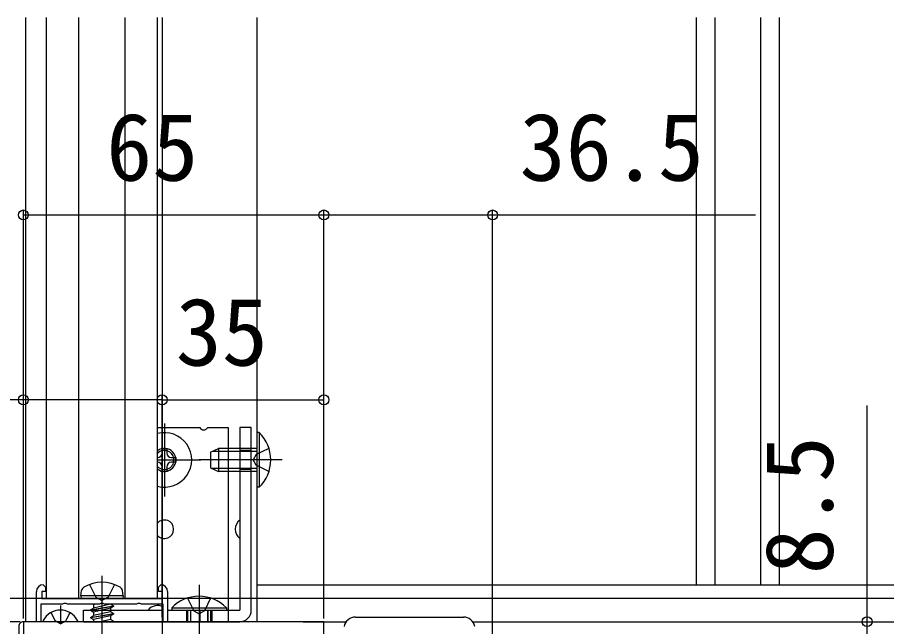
# Model space of a CAD drawing. Units: millimetres, scale not verified. Extents: x -875 to 875, y -1304 to 1296.
# Drawn here: x -670.3 to -482.3, y -713.3 to -581.5 of the extents above; entities that cross this region are included whole.
import ezdxf
from ezdxf.enums import TextEntityAlignment as Align

# ---------------------------------------------------------------- set-up
doc = ezdxf.new("R2010")
doc.units = ezdxf.units.MM
doc.header["$LTSCALE"] = 8
for name, color, linetype in [('0-3_YKK_11', 7, 'Continuous'), ('0-5_YKK_12', 2, 'Continuous'), ('0-6_YKK_13', 4, 'Continuous'), ('0-7_YKK_D', 6, 'Continuous')]:
    doc.layers.add(name, color=color, linetype=linetype)
doc.styles.add('ＭＳ ゴシック', font='')
doc.styles.get('ＭＳ ゴシック').set_extended_font_data('MS Gothic')

msp = doc.modelspace()

# ---------------------------------------------------------------- linework, layer by layer
at = {"layer": '0-3_YKK_11'}
for points in [[(-665, -707.2), (-652, -707.2), (-639, -707.2), (-639, -705.7), (-639.8, -705.7), (-639.8, -704.7), (-639.3, -704.2)], [(-664.7, -704.2), (-664.2, -704.7), (-664.2, -705.7), (-665, -705.7), (-665, -707.2)], [(-637.8, -705.7), (-637.8, -712.2), (-638.8, -712.2), (-638.8, -708.4), (-643.48, -708.4), (-643.74, -708.25), (-644.26, -708.25), (-644.52, -708.4), (-651.48, -708.4), (-651.74, -708.25), (-652, -708.1), (-652.26, -708.25), (-652.52, -708.4), (-659.48, -708.4), (-659.74, -708.25), (-660.26, -708.25), (-660.52, -708.4), (-665.2, -708.4), (-665.2, -712.2), (-666.2, -712.2), (-666.2, -705.7)], [(-604, -716.5), (-604, -712.2), (-630.542, -712.2), (-630.725, -712.32), (-631.275, -712.32), (-631.458, -712.2), (-651.542, -712.2), (-651.725, -712.32), (-652.275, -712.32), (-652.458, -712.2), (-660.542, -712.2), (-660.725, -712.32), (-661.275, -712.32), (-661.458, -712.2), (-669, -712.2), (-669, -715.2), (-668.7, -715.5)]]:
    msp.add_lwpolyline(points, dxfattribs=at)
for centre, start, end in [((-664.7, -705.7), 90.00001, 179.99999), ((-639.3, -705.7), 0.00001, 89.99999)]:
    msp.add_arc(centre, 1.5, start, end, dxfattribs=at)
at = {"layer": '0-5_YKK_12'}
for p, q in [((-664, -707.2), (-664, -581.458)), ((-657.002, -707.2), (-657.002, -581.458)), ((-647, -707.2), (-647, -581.458)), ((-640, -707.2), (-640, -581.458)), ((-639, -581.458), (-639, -1020.591)), ((-618.5, -581.458), (-618.5, -712.2)), ((-523.5, -581.458), (-523.5, -704.2)), ((-519.443, -581.458), (-519.443, -704.2)), ((-509.557, -581.458), (-509.557, -704.2)), ((-505.5, -581.458), (-505.5, -704.2)), ((-638.5, -669.3), (-638.5, -685.1)), ((-613, -677.2), (-631, -677.2)), ((-639, -685.95), (-639, -694.45)), ((-652, -702.256), (-652, -723.329)), ((-631, -704.2), (-631, -722.2)), ((-618.5, -704.2), (705.5, -704.2)), ((791.221, -707.2), (-860.035, -707.2)), ((-664, -707.2), (-640, -707.2)), ((-661, -708.7), (-661, -712.5)), ((-608.5, -712.2), (-599.168, -712.2)), ((-571.832, -712.2), (658.832, -712.2))]:
    msp.add_line(p, q, dxfattribs=at)
msp.add_lwpolyline([(-618.5, -712.2), (-668.5, -712.2), (-668.5, -581.458)], dxfattribs=at)
at = {"layer": '0-6_YKK_13'}
for p, q in [((-640, -670.2), (-630.866, -670.2)), ((-629.134, -670.2), (-624.7, -670.2)), ((-624.7, -670.2), (-624.7, -709.7)), ((-619.7, -709.7), (-619.7, -670.2)), ((-617.991, -671.3), (-618.5, -671.3)), ((-618.5, -671.3), (-618.5, -683.1)), ((-628.5, -675.5), (-626.8, -674.7)), ((-619.7, -674.7), (-622.2, -674.7)), ((-637, -676.7), (-636, -676.7)), ((-628.5, -675.5), (-628.5, -678.9)), ((-618.5, -675.354), (-628.19, -675.354)), ((-619.7, -675.133), (-622.2, -675.133)), ((-640, -677.2), (-630.6, -677.2)), ((-628.5, -678.9), (-626.8, -679.7)), ((-618.5, -679.046), (-628.19, -679.046)), ((-618.5, -679.7), (-626.8, -679.7)), ((-619.7, -679.267), (-622.2, -679.267)), ((-619.7, -679.7), (-622.2, -679.7)), ((-656.604, -706.611), (-656.402, -705.464)), ((-647.396, -706.611), (-656.604, -706.611)), ((-656.604, -706.611), (-656.501, -707.2)), ((-647.396, -706.611), (-647.598, -705.464)), ((-647.396, -706.611), (-647.499, -707.2)), ((-647.499, -707.2), (-656.501, -707.2)), ((-654.472, -709.613), (-649.528, -708.789)), ((-653.922, -708.4), (-653.824, -708.457)), ((-653.824, -708.457), (-653.637, -708.4)), ((-650.176, -708.415), (-653.824, -709.239)), ((-653.824, -708.457), (-653.824, -709.239)), ((-650.176, -708.4), (-650.176, -708.415)), ((-649.528, -708.789), (-650.176, -708.415)), ((-649.528, -708.789), (-649.528, -708.907)), ((-663.05, -710.234), (-662.145, -712.049)), ((-658.95, -710.234), (-659.855, -712.049)), ((-656, -712.2), (-656, -709.7)), ((-656, -709.7), (-638.8, -709.7)), ((-649.528, -708.907), (-654.472, -709.731)), ((-654.472, -709.613), (-653.824, -709.239)), ((-654.472, -709.613), (-654.472, -709.731)), ((-654.472, -709.731), (-653.824, -710.104)), ((-654.472, -711.261), (-649.528, -710.437)), ((-649.528, -710.555), (-654.472, -711.379)), ((-650.176, -709.28), (-653.824, -710.104)), ((-650.176, -710.063), (-653.824, -710.887)), ((-653.824, -710.104), (-653.824, -710.887)), ((-649.528, -708.907), (-650.176, -709.28)), ((-650.176, -709.28), (-650.176, -710.063)), ((-649.528, -710.437), (-650.176, -710.063)), ((-649.528, -710.437), (-649.528, -710.555)), ((-637.8, -709.7), (-622.2, -709.7)), ((-636.9, -709.191), (-636.9, -709.7)), ((-636.9, -709.7), (-625.1, -709.7)), ((-633.75, -709.7), (-633.75, -712.2)), ((-633.5, -709.7), (-633.5, -712.2)), ((-632.846, -709.7), (-632.846, -712.2)), ((-630.866, -709.7), (-630.866, -712.2)), ((-629.154, -709.7), (-629.154, -712.2)), ((-629.134, -709.7), (-629.134, -712.2)), ((-628.5, -709.7), (-628.5, -712.2)), ((-628.25, -709.7), (-628.25, -712.2)), ((-624.7, -709.7), (-624.7, -712.2)), ((-609, -712.2), (-668.998, -712.2)), ((-657.404, -712.2), (-664.596, -712.2)), ((-661, -712.658), (-662.145, -712.049)), ((-661, -712.658), (-659.855, -712.049)), ((-656, -712.2), (-622.2, -712.2)), ((-654.472, -711.261), (-653.824, -710.887)), ((-654.472, -711.261), (-654.472, -711.379)), ((-654.472, -711.379), (-653.824, -711.752)), ((-653.824, -711.752), (-653.824, -712.2)), ((-650.176, -711.711), (-652.392, -712.211)), ((-652.017, -712.5), (-651.887, -712.478)), ((-650.22, -712.2), (-649.528, -712.085)), ((-650.176, -710.928), (-650.176, -711.711)), ((-649.528, -712.085), (-650.176, -711.711)), ((-649.528, -712.085), (-649.528, -712.202)), ((-597.168, -711.2), (-573.832, -711.2)), ((-670, -713.2), (-670, -877.202))]:
    msp.add_line(p, q, dxfattribs=at)
for points in [[(-619.7, -670.2), (-622.2, -670.2), (-622.2, -709.7)], [(-617.991, -671.3), (-617.991, -683.1), (-618.5, -683.1)], [(-639, -675.7), (-639, -674.7), (-638, -674.7), (-638, -675.7)], [(-618.5, -674.7), (-626.8, -674.7), (-626.8, -679.7)], [(-615.889, -674.7), (-618.667, -676.055), (-619.276, -677.2)], [(-636, -676.7), (-636, -677.7), (-637, -677.7)], [(-638, -678.7), (-638, -679.7), (-639, -679.7), (-639, -678.7)], [(-615.889, -679.7), (-618.667, -678.345), (-619.276, -677.2)], [(-654.707, -704.164), (-653.348, -706.891), (-652, -707.607)], [(-649.293, -704.164), (-650.652, -706.891), (-652, -707.607)], [(-633.5, -707.089), (-632.145, -709.867), (-631, -710.476)], [(-628.5, -707.089), (-629.855, -709.867), (-631, -710.476)], [(-649.528, -710.555), (-650.176, -710.928), (-653.824, -711.752)], [(-636.9, -709.191), (-625.1, -709.191), (-625.1, -709.7)]]:
    msp.add_lwpolyline(points, dxfattribs=at)
for centre, radius, start, end in [((-630, -669.7), 1, 210, 330), ((-638.5, -677.2), 5.9, 255.27147, 104.72853), ((-623.732, -677.2), 8.232, 314.2189, 45.7811), ((-638.5, -677.2), 2.5, 233.12971, 126.87029), ((-638.5, -677.2), 2.067, 223.47322, 136.52678), ((-640, -675.7), 1, 270, 0), ((-637, -675.7), 1, 180, 270), ((-640, -678.7), 1, 0, 90), ((-637, -678.7), 1, 90, 180), ((-638.5, -692.2), 2, 221.40903, 138.59097), ((-620.7, -692.2), 2.5, 126.8699, 233.1301), ((-655.359, -705.648), 1.059, 120.63591, 170), ((-652, -711.32), 7.651, 59.36409, 120.63591), ((-648.641, -705.648), 1.059, 10, 59.36409), ((-631, -714.932), 8.232, 44.2189, 135.7811), ((-640, -711.2), 2.5, 61.31504, 143.1301), ((-661, -713.9), 4.2, 27.28096, 152.71904), ((-622.2, -709.7), 2.5, 270, 0), ((-664.596, -712.046), 0.154, 152.71904, 270), ((-657.404, -712.046), 0.154, 270, 27.28096), ((-597.168, -713.7), 2.5, 90, 170), ((-573.832, -713.7), 2.5, 10, 90)]:
    msp.add_arc(centre, radius, start, end, dxfattribs=at)
msp.add_ellipse((-668.998, -713.2), major_axis=(1.002, 0), ratio=0.998135, start_param=1.5707963, end_param=3.1415927, dxfattribs=at)
at = {"layer": '0-7_YKK_D'}
for p, q in [((-669, -711.5), (-669, -623.2)), ((-669, -624.2), (-604, -624.2)), ((-604, -711.5), (-604, -623.2)), ((-604, -711.5), (-604, -623.2)), ((-567.5, -720.7), (-567.5, -623.2)), ((-669, -711.5), (-669, -663.2)), ((-639, -711.2), (-639, -663.2)), ((-638.999, -711.2), (-638.999, -663.2)), ((-604, -711.5), (-604, -663.2)), ((-638.999, -664.2), (-604, -664.2)), ((-669.7, -712.2), (-766, -712.2))]:
    msp.add_line(p, q, dxfattribs=at)
for points in [[(-604, -624.2), (-567.5, -624.2), (-510.609, -624.2)], [(-639, -664.2), (-669, -664.2), (-705.891, -664.2)], [(-486.5, -720.7), (-486.5, -712.2), (-486.5, -665.441)]]:
    msp.add_lwpolyline(points, dxfattribs=at)
for centre in [(-669, -624.2), (-604, -624.2), (-604, -624.2), (-567.5, -624.2), (-669, -664.2), (-639, -664.2), (-638.999, -664.2), (-604, -664.2), (-486.5, -712.2)]:
    msp.add_circle(centre, 1.075, dxfattribs=at)

# ---------------------------------------------------------------- texts
at = {"layer": '0-7_YKK_D', "style": 'ＭＳ ゴシック'}
for s, p in [('65', (-651.102, -621.2)), ('36.5', (-561.677, -621.2)), ('35', (-636.045, -661.2))]:
    msp.add_text(s, height=14.66, dxfattribs=at).set_placement(p, align=Align.BOTTOM_LEFT)
msp.add_text('8.5', height=14.66, rotation=90, dxfattribs=at).set_placement((-489.5, -701.964), align=Align.BOTTOM_LEFT)

doc.saveas('drawing.dxf')
